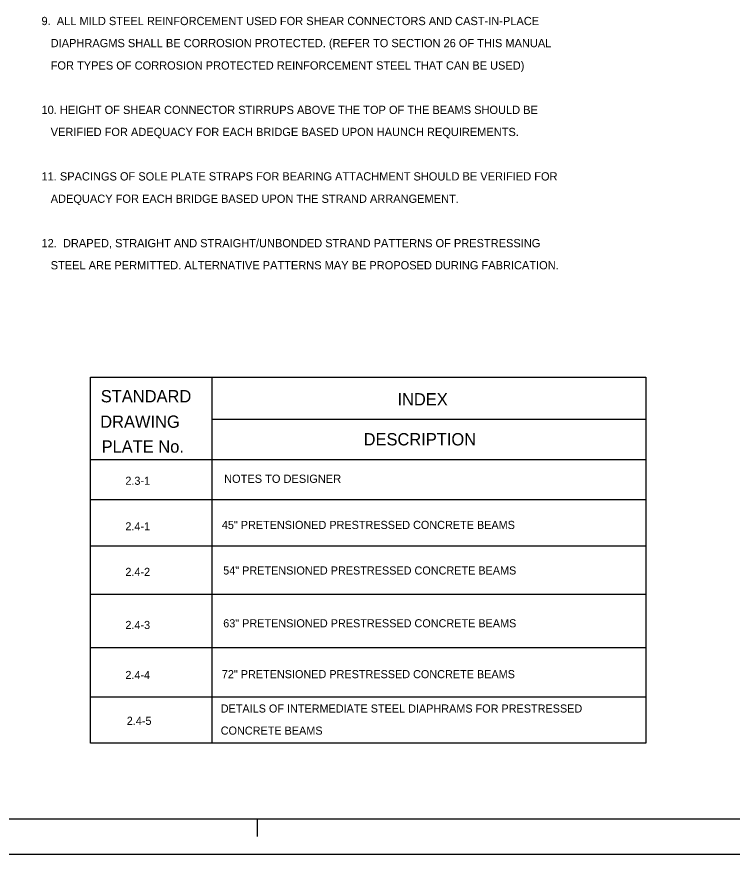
# Model space of a CAD drawing. Extents: x 499999.87 to 500002.82, y 499999.96 to 500001.79.
# Drawn here: x 500001.146 to 500001.985, y 499999.958 to 500000.942 of the extents above; entities that cross this region are included whole.
import ezdxf

# ---------------------------------------------------------------- set-up
doc = ezdxf.new("R2010")
doc.units = 0
doc.layers.add('1', color=7, linetype='Continuous')
doc.layers.add('2', color=7, linetype='Continuous')

msp = doc.modelspace()

# ---------------------------------------------------------------- linework, layer by layer
at = {"layer": '1'}
for p, q in [((500000.03314, 500000), (500002.78314, 500000)), ((500001.42808, 499999.99983), (500001.42808, 499999.97899)), ((499999.86647, 499999.95833), (500002.8248, 499999.95833))]:
    msp.add_line(p, q, dxfattribs=at)
at = {"layer": '2'}
for p, q in [((500001.23228, 500000.51837), (500001.88386, 500000.51837)), ((500001.23228, 500000.08858), (500001.23228, 500000.51837)), ((500001.375, 500000.08858), (500001.375, 500000.51837)), ((500001.88386, 500000.51837), (500001.88386, 500000.08858)), ((500001.375, 500000.46916), (500001.88386, 500000.46916)), ((500001.23228, 500000.42192), (500001.88386, 500000.42192)), ((500001.23228, 500000.37467), (500001.88386, 500000.37467)), ((500001.23228, 500000.32054), (500001.88386, 500000.32054)), ((500001.23228, 500000.26378), (500001.88386, 500000.26378)), ((500001.23228, 500000.20112), (500001.88386, 500000.20112)), ((500001.88386, 500000.14272), (500001.23228, 500000.14272)), ((500001.88386, 500000.08858), (500001.23228, 500000.08858))]:
    msp.add_line(p, q, dxfattribs=at)

# ---------------------------------------------------------------- texts
for s, height, p in [('9.  ALL MILD STEEL REINFORCEMENT USED FOR SHEAR CONNECTORS AND CAST-IN-PLACE ', 0.0096772, (500001.17487, 500000.93176)), ('   DIAPHRAGMS SHALL BE CORROSION PROTECTED. (REFER TO SECTION 26 OF THIS MANUAL', 0.0096772, (500001.17487, 500000.90584)), ('   FOR TYPES OF CORROSION PROTECTED REINFORCEMENT STEEL THAT CAN BE USED)', 0.0096772, (500001.17487, 500000.87959)), ('10. HEIGHT OF SHEAR CONNECTOR STIRRUPS ABOVE THE TOP OF THE BEAMS SHOULD BE ', 0.0096772, (500001.17487, 500000.82743)), ('   VERIFIED FOR ADEQUACY FOR EACH BRIDGE BASED UPON HAUNCH REQUIREMENTS.', 0.0096772, (500001.17487, 500000.80151)), ('11. SPACINGS OF SOLE PLATE STRAPS FOR BEARING ATTACHMENT SHOULD BE VERIFIED FOR', 0.0096772, (500001.17487, 500000.74934)), ('   ADEQUACY FOR EACH BRIDGE BASED UPON THE STRAND ARRANGEMENT.', 0.0096772, (500001.17487, 500000.7231)), ('12.  DRAPED, STRAIGHT AND STRAIGHT/UNBONDED STRAND PATTERNS OF PRESTRESSING', 0.0096772, (500001.17487, 500000.67093)), ('   STEEL ARE PERMITTED. ALTERNATIVE PATTERNS MAY BE PROPOSED DURING FABRICATION.', 0.0096772, (500001.17487, 500000.64501)), ('STANDARD ', 0.014439, (500001.24442, 500000.48885)), ('INDEX', 0.014439, (500001.59252, 500000.48524)), ('DRAWING', 0.014439, (500001.24377, 500000.45899)), ('DESCRIPTION', 0.014439, (500001.55282, 500000.43832)), ('PLATE No.', 0.014439, (500001.24541, 500000.42979)), ('2.3-1', 0.009514, (500001.27329, 500000.39206)), ('NOTES TO DESIGNER', 0.0096772, (500001.38911, 500000.39436)), ('2.4-1', 0.009514, (500001.27329, 500000.33858)), ('45" PRETENSIONED PRESTRESSED CONCRETE BEAMS', 0.0095138, (500001.38648, 500000.34022)), ('2.4-2', 0.009514, (500001.27329, 500000.2851)), ('54" PRETENSIONED PRESTRESSED CONCRETE BEAMS', 0.0095138, (500001.38812, 500000.28675)), ('63" PRETENSIONED PRESTRESSED CONCRETE BEAMS', 0.0095138, (500001.38812, 500000.22474)), ('2.4-3', 0.009514, (500001.27329, 500000.22277)), ('72" PRETENSIONED PRESTRESSED CONCRETE BEAMS', 0.0095138, (500001.38648, 500000.16503)), ('2.4-4', 0.009514, (500001.27329, 500000.16404)), ('DETAILS OF INTERMEDIATE STEEL DIAPHRAMS FOR PRESTRESSED', 0.0095138, (500001.38517, 500000.12467)), ('2.4-5', 0.009514, (500001.27493, 500000.11024)), ('CONCRETE BEAMS', 0.0095138, (500001.38517, 500000.09875))]:
    msp.add_text(s, height=height, dxfattribs=at).set_placement(p)

doc.saveas('drawing.dxf')
